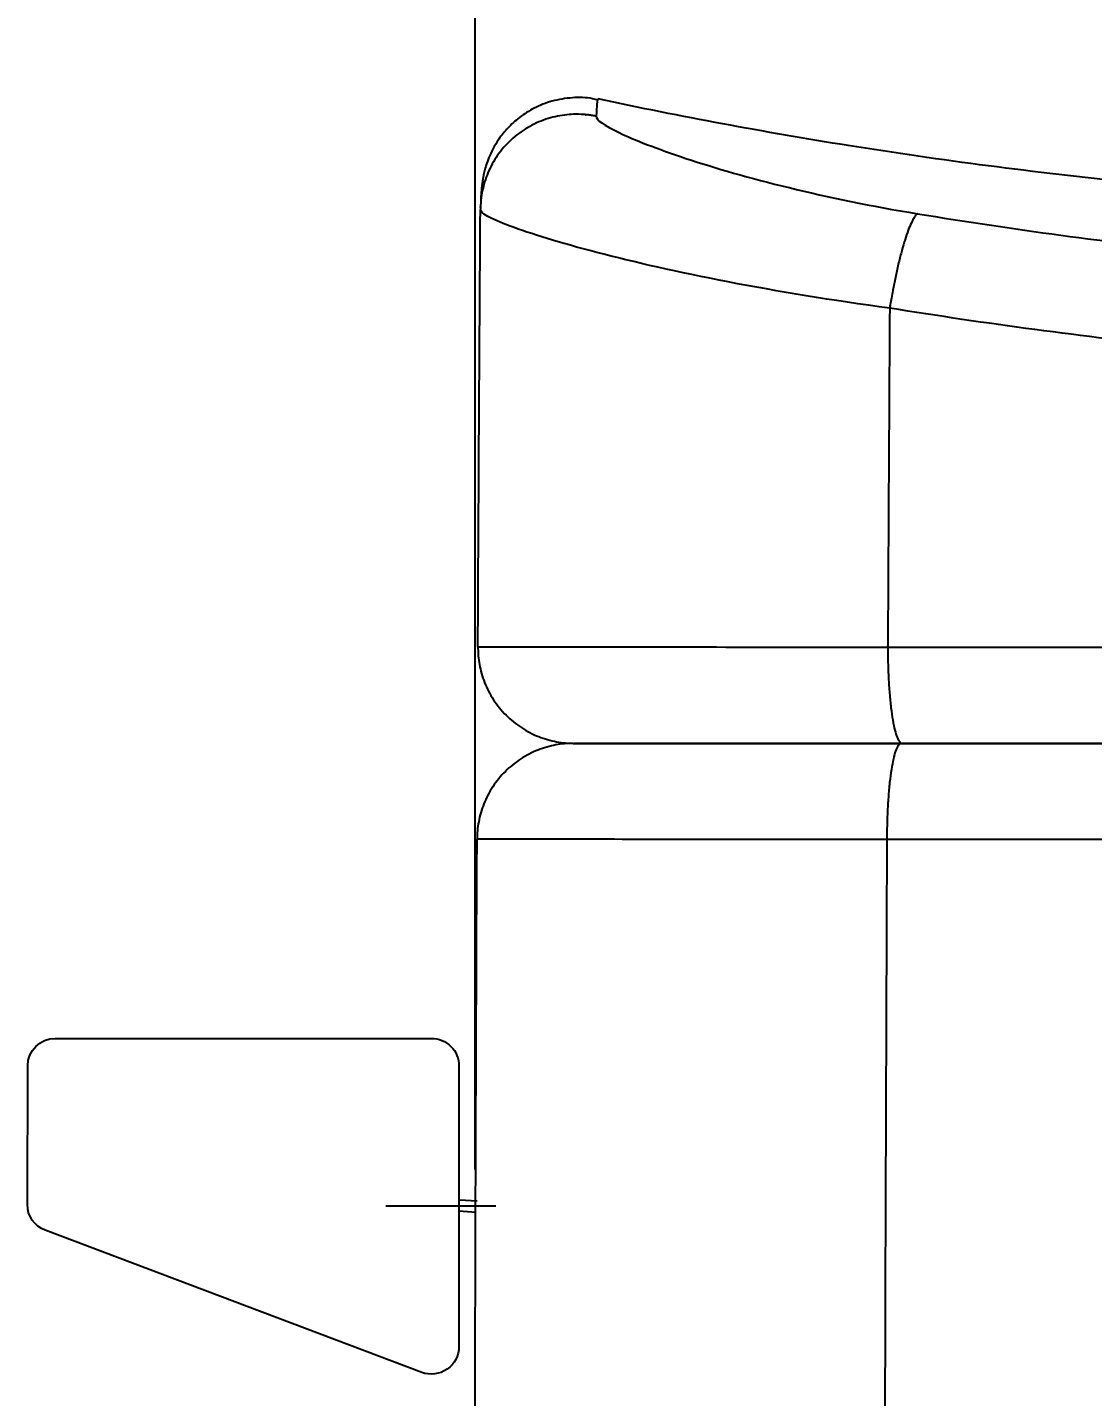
# Model space of a CAD drawing. Extents: x 60782 to 63207, y 58098 to 61529.
# Drawn here: x 62362.3 to 62439.8, y 59649.5 to 59749.1 of the extents above; entities that cross this region are included whole.
import ezdxf

# ---------------------------------------------------------------- set-up
doc = ezdxf.new("R2010")
doc.units = 0
doc.header["$MEASUREMENT"] = 0
doc.layers.get('0').update_dxf_attribs({"linetype": 'CONTINUOUS'})
doc.layers.get('Defpoints').update_dxf_attribs({"linetype": 'CONTINUOUS'})
for name, color, linetype in [('11', 7, 'CONTINUOUS'), ('Dim', 4, 'CONTINUOUS'), ('FAUCET', 4, 'CONTINUOUS')]:
    doc.layers.add(name, color=color, linetype=linetype)
doc.styles.get("Standard").update_dxf_attribs({"font": 'txt.shx', "bigfont": 'ghs.shx'})
doc.dimstyles.get("Standard").update_dxf_attribs({"dimtxt": 0.18, "dimasz": 0.18, "dimexe": 0.18, "dimexo": 0.0625, "dimgap": 0.09, "dimtad": 0, "dimtih": 1, "dimtoh": 1, "dimdec": 4, "dimzin": 0, "dimdsep": 46, "dimtxsty": 'Standard', "dimcen": 0.09, "dimadec": 0, "dimazin": 0, "dimtfac": 1, "dimtdec": 4, "dimtofl": 0, "dimtmove": 0, "dimatfit": 0, "dimfxl": 0, "dimtolj": 1, "dimtzin": 0, "dimarcsym": 0})

# ---------------------------------------------------------------- blocks, each defined once
blk = doc.blocks.new('*D10')
at = {"layer": 'Defpoints', "color": 0}
for p in [(62795.28, 59901.836), (62795.28, 59658.178), (62394.877, 59655.997)]:
    blk.add_point(p, dxfattribs=at)
at = {"layer": 'Dim', "color": 0, "lineweight": -2}
for p, q in [((62394.877, 59665.997), (62394.877, 59930.636)), ((62795.28, 59668.178), (62795.28, 59930.636)), ((62423.677, 59901.836), (62551.878, 59901.836)), ((62766.48, 59901.836), (62638.278, 59901.836))]:
    blk.add_line(p, q, dxfattribs=at)
at = {"layer": 'Dim', "color": 0}
for points in [[(62423.677, 59906.636), (62423.677, 59897.036), (62394.877, 59901.836)], [(62766.48, 59906.636), (62766.48, 59897.036), (62795.28, 59901.836)]]:
    blk.add_solid(points, dxfattribs=at)
at = {"layer": 'Dim', "color": 0, "insert": (62595.078, 59901.836), "char_height": 28.8, "attachment_point": 5}
blk.add_mtext('\\A1;400', dxfattribs=at)

msp = doc.modelspace()

# ---------------------------------------------------------------- linework, layer by layer
for p, q in [((62393.735, 59663.789), (62394.999, 59663.71)), ((62393.687, 59662.978), (62394.948, 59662.899))]:
    msp.add_line(p, q)
at = {"layer": '11', "color": 7}
for p, q in [((62424.87, 59704.001), (62766.292, 59704.001)), ((62425.843, 59697.001), (62765.32, 59697.001)), ((62765.254, 59697.001), (62425.909, 59697.001)), ((62766.359, 59690.001), (62424.804, 59690.001))]:
    msp.add_line(p, q, dxfattribs=at)
for points, knots in [([(62403.808, 59743.799), (62403.676, 59743.84), (62403.07, 59744.002), (62401.917, 59744.012), (62400.473, 59743.782), (62399.17, 59743.267), (62398.088, 59742.582), (62397.227, 59741.798), (62396.583, 59740.991), (62396.133, 59740.237), (62395.838, 59739.586), (62395.65, 59739.051), (62395.529, 59738.608), (62395.448, 59738.229), (62395.392, 59737.888), (62395.349, 59737.555), (62395.312, 59737.154), (62395.291, 59736.859), (62395.278, 59736.624), (62395.276, 59736.604)], [0, 0, 0, 0, 0.012474, 0.056757, 0.102207, 0.143966, 0.182772, 0.218973, 0.25261, 0.283886, 0.314359, 0.346875, 0.384519, 0.432155, 0.496517, 0.58863, 0.729894, 0.977232, 1, 1, 1, 1]), ([(62787.353, 59743.89), (62781.205, 59742.579), (62768.133, 59740.15), (62747.872, 59737.529), (62726.404, 59736.084), (62704.519, 59735.31), (62675.281, 59734.312), (62638.982, 59733.532), (62591.671, 59733.191), (62540.307, 59733.628), (62496.149, 59734.973), (62463.474, 59736.129), (62442.471, 59737.636), (62422.653, 59740.21), (62409.842, 59742.6), (62403.812, 59743.888)], [0, 0, 0, 0, 0.048968, 0.103707, 0.159177, 0.216689, 0.274472, 0.387303, 0.4998, 0.643399, 0.787824, 0.844288, 0.898349, 0.951967, 1, 1, 1, 1]), ([(62403.664, 59742.629), (62403.651, 59742.378), (62404.215, 59741.972), (62406.449, 59740.905), (62408.088, 59740.26), (62414.397, 59738.17), (62420.373, 59736.628), (62427.027, 59735.536)], [0, 0, 0, 0, 0.25, 0.25, 0.5, 0.5, 1, 1, 1, 1]), ([(62425.009, 59728.67), (62416.7, 59729.766), (62409.113, 59731.31), (62401.001, 59733.429), (62398.871, 59734.087), (62395.966, 59735.175), (62395.228, 59735.587), (62395.243, 59735.838)], [0, 0, 0, 0, 0.5, 0.5, 0.75, 0.75, 1, 1, 1, 1]), ([(62427.027, 59735.536), (62433.967, 59734.398), (62440.93, 59733.463), (62454.905, 59731.972), (62461.919, 59731.457), (62483.013, 59730.207), (62497.134, 59729.503), (62539.513, 59727.79), (62567.714, 59727.219), (62624.017, 59727.228), (62652.118, 59727.808), (62694.195, 59729.508), (62708.208, 59730.208), (62729.21, 59731.459), (62736.205, 59731.966), (62750.18, 59733.448), (62757.16, 59734.39), (62764.134, 59735.535)], [0, 0, 0, 0, 0.0625, 0.0625, 0.125, 0.125, 0.25, 0.25, 0.5, 0.5, 0.75, 0.75, 0.875, 0.875, 0.9375, 0.9375, 1, 1, 1, 1]), ([(62766.153, 59728.669), (62759.095, 59727.521), (62752.029, 59726.577), (62737.884, 59725.085), (62730.804, 59724.57), (62709.55, 59723.312), (62695.368, 59722.61), (62652.787, 59720.904), (62624.35, 59720.322), (62567.378, 59720.313), (62538.842, 59720.887), (62495.963, 59722.606), (62481.677, 59723.311), (62460.332, 59724.568), (62453.233, 59725.091), (62439.087, 59726.591), (62432.036, 59727.529), (62425.009, 59728.67)], [0, 0, 0, 0, 0.0625, 0.0625, 0.125, 0.125, 0.25, 0.25, 0.5, 0.5, 0.75, 0.75, 0.875, 0.875, 0.9375, 0.9375, 1, 1, 1, 1]), ([(62395.065, 59704.035), (62395.044, 59704.034), (62395.765, 59704.033), (62398.65, 59704.029), (62400.769, 59704.027), (62408.917, 59704.017), (62416.565, 59704.009), (62424.87, 59704.001)], [0, 0, 0, 0, 0.25, 0.25, 0.5, 0.5, 1, 1, 1, 1]), ([(62402, 59697.001), (62401.963, 59697.001), (62404.387, 59697.001), (62410.907, 59697.001), (62413.503, 59697.001), (62419.364, 59697.001), (62422.519, 59697.001), (62425.843, 59697.001)], [0, 0, 0, 0, 0.5, 0.5, 0.75, 0.75, 1, 1, 1, 1]), ([(62425.909, 59697.001), (62419.265, 59697.001), (62413.147, 59697.001), (62406.628, 59697.001), (62404.933, 59697.001), (62402.625, 59697.001), (62402.048, 59697.001), (62402.065, 59697.001)], [0, 0, 0, 0, 0.5, 0.5, 0.75, 0.75, 1, 1, 1, 1]), ([(62395.513, 59409.067), (62395.07, 59455.893), (62394.868, 59502.72), (62394.733, 59596.375), (62394.798, 59643.204), (62395, 59690.031)], [0, 0, 0, 0, 0.5, 0.5, 1, 1, 1, 1]), ([(62424.804, 59690.001), (62420.649, 59690.004), (62416.705, 59690.008), (62409.378, 59690.015), (62406.134, 59690.018), (62397.984, 59690.026), (62394.954, 59690.03), (62395, 59690.031)], [0, 0, 0, 0, 0.25, 0.25, 0.5, 0.5, 1, 1, 1, 1]), ([(62424.804, 59690.001), (62424.595, 59643.167), (62424.528, 59596.333), (62424.645, 59518.303), (62424.753, 59487.107), (62424.827, 59478.126)], [0, 0, 0, 0, 0.5, 0.5, 0.8330527, 0.8330527, 0.8330527, 0.8330527])]:
    msp.add_open_spline(points, degree=3, knots=knots, dxfattribs=at)
for points in [[(62403.773, 59743.841), (62403.742, 59743.798), (62403.706, 59743.394), (62403.664, 59742.629)], [(62403.784, 59743.841), (62403.781, 59743.846), (62403.777, 59743.846), (62403.773, 59743.841)], [(62395.065, 59704.035), (62395.117, 59714.636), (62395.176, 59725.237), (62395.243, 59735.838)], [(62425.009, 59728.67), (62424.959, 59720.447), (62424.912, 59712.224), (62424.87, 59704.001)]]:
    msp.add_open_spline(points, degree=3, dxfattribs=at)
for points, weights, knots in [([(62403.664, 59742.629), (62403.131, 59742.739), (62402.586, 59742.766), (62395.595, 59743.11), (62395.251, 59736.138), (62395.244, 59735.988), (62395.243, 59735.838)], [0.944173622865, 0.968753328787, 1, 0.707106781187, 1, 0.991169208095, 0.982870916643], [1.403219, 1.403219, 1.403219, 1.570796, 1.570796, 3.141593, 3.141593, 3.188952, 3.188952, 3.188952]), ([(62427.027, 59735.536), (62426.02, 59734.857), (62425.036, 59728.835), (62425.023, 59728.753), (62425.009, 59728.67)], [0.949973877782, 0.734723876473, 1, 0.995079277039, 0.990323894298], [3.289704, 3.289704, 3.289704, 4.712389, 4.712389, 4.738779, 4.738779, 4.738779]), ([(62395.065, 59704.035), (62395.065, 59704.018), (62395.065, 59704.001), (62395.065, 59697.001), (62402.065, 59697.001)], [0.997966900207, 0.99897989724, 1, 0.707106781187, 1], [4.706918, 4.706918, 4.706918, 4.712389, 4.712389, 6.283185, 6.283185, 6.283185]), ([(62424.87, 59704.001), (62424.87, 59704.001), (62424.87, 59704.001), (62424.87, 59697.001), (62425.909, 59697.001)], [0.999987886142, 0.999993942945, 1, 0.707106781187, 1], [1.570764, 1.570764, 1.570764, 1.570796, 1.570796, 3.141593, 3.141593, 3.141593])]:
    msp.add_rational_spline(points, weights, degree=2, knots=knots, dxfattribs=at)
for points, weights in [([(62402, 59697.001), (62395.03, 59697.001), (62395, 59690.031)], [1, 0.708002369893, 0.998214299526]), ([(62425.843, 59697.001), (62424.804, 59697.001), (62424.804, 59690.001)], [1, 0.707112839519, 0.999987883585])]:
    msp.add_rational_spline(points, weights, degree=2, dxfattribs=at)
at = {"layer": 'Dim', "color": 0}
msp.add_line((62396.368, 59663.321), (62388.368, 59663.321), dxfattribs=at)
at = {"layer": 'FAUCET', "color": 0, "flags": 128}
msp.add_lwpolyline([(62393.687, 59653.108, -0.524441), (62390.98, 59651.237), (62363.599, 59661.581, -0.312665), (62362.306, 59663.457), (62362.332, 59673.539, -0.413457), (62364.332, 59675.533), (62391.687, 59675.534, -0.414214), (62393.687, 59673.534)], format="xyb", close=True, dxfattribs=at)

# ---------------------------------------------------------------- dimensions: what is measured, and where the dimension line sits
at = {"layer": 'Dim', "color": 0}
dim = msp.add_linear_dim(base=(62795.28, 59901.836), p1=(62394.877, 59655.997), p2=(62795.28, 59658.178), dimstyle='Standard', override={"dimscale": 160, "dimgap": 0.06, "dimdec": 0, "dimatfit": 3}, dxfattribs=at)
dim.commit()
dim.dimension.update_dxf_attribs({"geometry": '*D10', "text_midpoint": (62595.078, 59901.836)})

doc.saveas('drawing.dxf')
